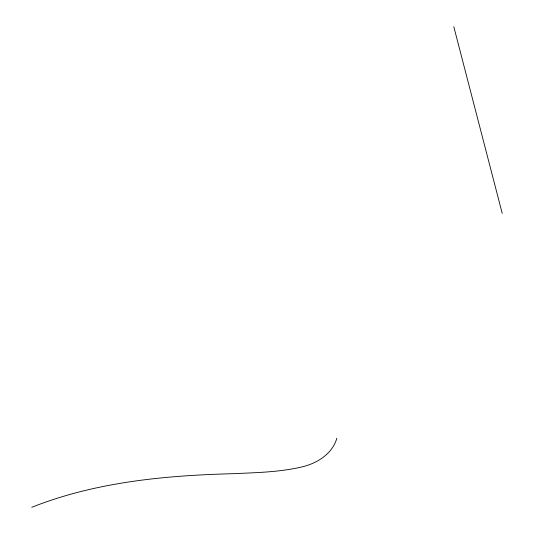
<?xml version="1.0" encoding="UTF-8"?>
<svg xmlns="http://www.w3.org/2000/svg" width="534" height="534" viewBox="0 0 534 534"><rect width="100%" height="100%" fill="white"/><g stroke="black" fill="none" stroke-linecap="round" stroke-linejoin="round"><path stroke-width="0.8" d="M336.861 438.247C332.335 453.773 317.677 462.971 302.745 466.729C280.303 472.136 257.114 472.597 234.166 473.645C165.633 475.434 96.047 481.801 31.773 507.3M453.793 26.7L502.227 213.38"/></g></svg>
